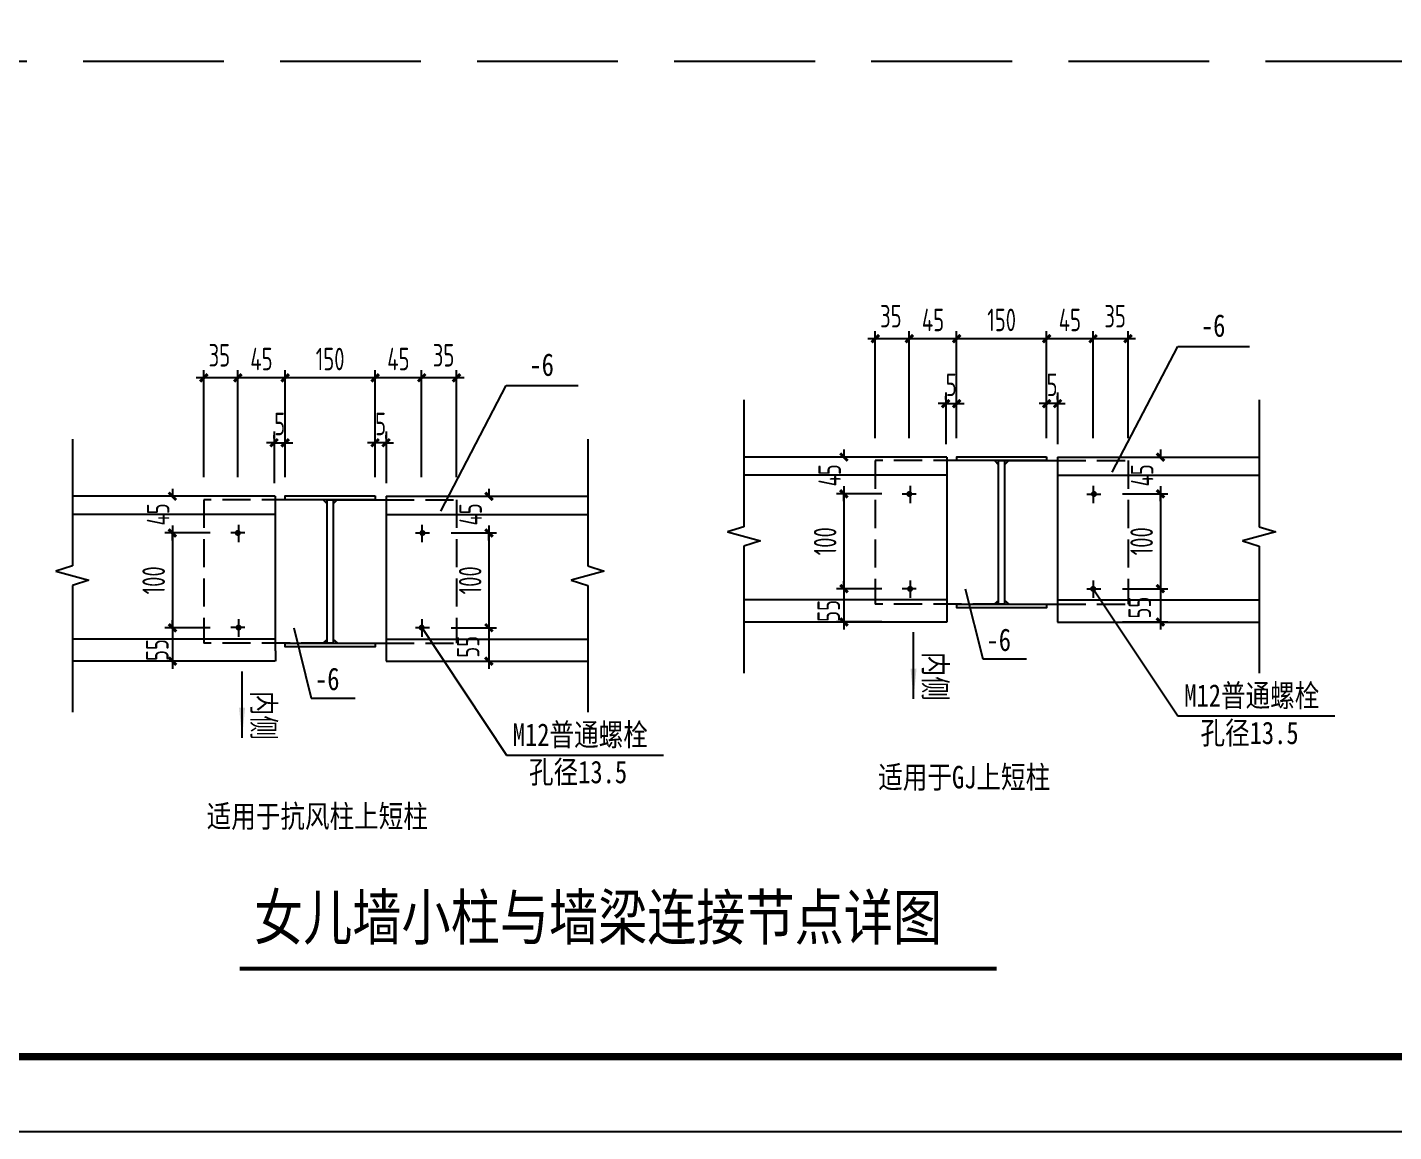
# Model space of a CAD drawing. Header units: millimetres. Extents: x 6950065 to 7140129, y 16284814 to 19754034.
# Drawn here: x 7039092 to 7057294, y 17736100 to 17750816 of the extents above; entities that cross this region are included whole.
import ezdxf

# ---------------------------------------------------------------- set-up
doc = ezdxf.new("R2010")
doc.units = ezdxf.units.MM
doc.header["$LTSCALE"] = 1500
doc.header["$MEASUREMENT"] = 0
doc.linetypes.add('DASH', pattern=[0.35, 0.25, -0.1])
doc.layers.get('Defpoints').update_dxf_attribs({"color": 1})
for name, color, linetype in [('C型钢', 6, 'Continuous'), ('OTHER', 7, 'Continuous'), ('PUB_DIM', 161, 'Continuous'), ('PUB_TEXT', 7, 'Continuous'), ('TK', 4, 'Continuous'), ('图层1', 8, 'Continuous'), ('水平支撑', 4, 'Continuous'), ('综合布线', 6, 'Continuous')]:
    doc.layers.add(name, color=color, linetype=linetype)
doc.styles.add('-宋体', font='', dxfattribs={"width": 0.8})
doc.styles.add('TSSD_Dimension', font='Tssdeng.shx', dxfattribs={"width": 0.7, "bigfont": 'hztxt.shx'})
doc.styles.get('-宋体').set_extended_font_data('SimSun')
doc.dimstyles.new('TSSD_20_100', dxfattribs={"dimtxt": 300, "dimasz": 100, "dimexe": 100, "dimexo": 250, "dimgap": 100, "dimtad": 1, "dimdec": 0, "dimlfac": 0.2, "dimzin": 0, "dimdsep": 46, "dimtxsty": 'TSSD_Dimension', "dimblk": 'ARCHTICK', "dimcen": 0, "dimdle": 100, "dimclrt": 7, "dimadec": 0, "dimazin": 0, "dimtfac": 1, "dimtdec": 0, "dimtix": 1, "dimtmove": 2, "dimatfit": 3, "dimfxl": 0, "dimtolj": 1, "dimtzin": 0, "dimarcsym": 0})

# ---------------------------------------------------------------- blocks, each defined once
blk = doc.blocks.new('_ArchTick')
at = {"color": 0, "linetype": 'ByBlock', "const_width": 0.4}
blk.add_lwpolyline([(-0.5, -0.5), (0.5, 0.5)], dxfattribs=at)
blk = doc.blocks.new('*D1040')
at = {"layer": 'Defpoints', "color": 0}
for p in [(7052670, 17746667), (7052670, 17745093), (7053290, 17745093)]:
    blk.add_point(p, dxfattribs=at)
at = {"layer": 'PUB_DIM', "color": 0, "lineweight": -2}
for p, q in [((7052670, 17745343), (7052670, 17746767)), ((7053290, 17745343), (7053290, 17746767)), ((7053390, 17746667), (7052570, 17746667))]:
    blk.add_line(p, q, dxfattribs=at)
at = {"layer": 'PUB_DIM', "color": 0, "lineweight": -2, "xscale": 100, "yscale": 100, "zscale": 100, "rotation": 180}
blk.add_blockref('_ArchTick', (7052670, 17746667), dxfattribs=at)
at = {"layer": 'PUB_DIM', "color": 0, "lineweight": -2, "xscale": 100, "yscale": 100, "zscale": 100}
blk.add_blockref('_ArchTick', (7053290, 17746667), dxfattribs=at)
at = {"layer": 'PUB_DIM', "color": 7, "insert": (7052980, 17746917), "char_height": 300, "attachment_point": 5, "style": 'TSSD_Dimension'}
blk.add_mtext('\\A1;45', dxfattribs=at)
blk = doc.blocks.new('*D1041')
at = {"layer": 'Defpoints', "color": 0}
for p in [(7053290, 17746667), (7053290, 17745093), (7053755, 17745093)]:
    blk.add_point(p, dxfattribs=at)
at = {"layer": 'PUB_DIM', "color": 0, "lineweight": -2}
for p, q in [((7053290, 17745343), (7053290, 17746767)), ((7053755, 17745343), (7053755, 17746767)), ((7053855, 17746667), (7053190, 17746667))]:
    blk.add_line(p, q, dxfattribs=at)
at = {"layer": 'PUB_DIM', "color": 0, "lineweight": -2, "xscale": 100, "yscale": 100, "zscale": 100, "rotation": 180}
blk.add_blockref('_ArchTick', (7053290, 17746667), dxfattribs=at)
at = {"layer": 'PUB_DIM', "color": 0, "lineweight": -2, "xscale": 100, "yscale": 100, "zscale": 100}
blk.add_blockref('_ArchTick', (7053755, 17746667), dxfattribs=at)
at = {"layer": 'PUB_DIM', "color": 7, "insert": (7053583, 17746967), "char_height": 300, "attachment_point": 5, "style": 'TSSD_Dimension'}
blk.add_mtext('\\A1;35', dxfattribs=at)
blk = doc.blocks.new('*D1042')
at = {"layer": 'Defpoints', "color": 0}
for p in [(7050387, 17746667), (7050387, 17745093), (7050841, 17745093)]:
    blk.add_point(p, dxfattribs=at)
at = {"layer": 'PUB_DIM', "color": 0, "lineweight": -2}
for p, q in [((7050387, 17745343), (7050387, 17746767)), ((7050841, 17745343), (7050841, 17746767)), ((7050941, 17746667), (7050287, 17746667))]:
    blk.add_line(p, q, dxfattribs=at)
at = {"layer": 'PUB_DIM', "color": 0, "lineweight": -2, "xscale": 100, "yscale": 100, "zscale": 100}
for p, rotation in [((7050387, 17746667), 179.9999999981185), ((7050841, 17746667), 359.9999999981185)]:
    blk.add_blockref('_ArchTick', p, dxfattribs=dict(at, rotation=rotation))
at = {"layer": 'PUB_DIM', "color": 7, "insert": (7050595, 17746967), "char_height": 300, "attachment_point": 5, "rotation": 360, "style": 'TSSD_Dimension'}
blk.add_mtext('\\A1;35', dxfattribs=at)
blk = doc.blocks.new('*D1043')
at = {"layer": 'Defpoints', "color": 0}
for p in [(7050841, 17746667), (7050841, 17745093), (7051472, 17745093)]:
    blk.add_point(p, dxfattribs=at)
at = {"layer": 'PUB_DIM', "color": 0, "lineweight": -2}
for p, q in [((7050841, 17745343), (7050841, 17746767)), ((7051472, 17745343), (7051472, 17746767)), ((7051572, 17746667), (7050741, 17746667))]:
    blk.add_line(p, q, dxfattribs=at)
at = {"layer": 'PUB_DIM', "color": 0, "lineweight": -2, "xscale": 100, "yscale": 100, "zscale": 100}
for p, rotation in [((7050841, 17746667), 180.0000000013527), ((7051472, 17746667), 1.352677969634897e-09)]:
    blk.add_blockref('_ArchTick', p, dxfattribs=dict(at, rotation=rotation))
at = {"layer": 'PUB_DIM', "color": 7, "insert": (7051157, 17746917), "char_height": 300, "attachment_point": 5, "rotation": 0, "style": 'TSSD_Dimension'}
blk.add_mtext('\\A1;45', dxfattribs=at)
blk = doc.blocks.new('*D1044')
at = {"layer": 'Defpoints', "color": 0}
for p in [(7051472, 17746667), (7051472, 17745093), (7052670, 17745093)]:
    blk.add_point(p, dxfattribs=at)
at = {"layer": 'PUB_DIM', "color": 0, "lineweight": -2}
for p, q in [((7051472, 17745343), (7051472, 17746767)), ((7052670, 17745343), (7052670, 17746767)), ((7052770, 17746667), (7051372, 17746667))]:
    blk.add_line(p, q, dxfattribs=at)
at = {"layer": 'PUB_DIM', "color": 0, "lineweight": -2, "xscale": 100, "yscale": 100, "zscale": 100}
for p, rotation in [((7051472, 17746667), 179.9999999985741), ((7052670, 17746667), 359.9999999985741)]:
    blk.add_blockref('_ArchTick', p, dxfattribs=dict(at, rotation=rotation))
at = {"layer": 'PUB_DIM', "color": 7, "insert": (7052071, 17746917), "char_height": 300, "attachment_point": 5, "rotation": 360, "style": 'TSSD_Dimension'}
blk.add_mtext('\\A1;150', dxfattribs=at)
blk = doc.blocks.new('_ARROW')
blk.add_solid([(0, 0), (-1, 0.1), (-1, -0.1)])
blk = doc.blocks.new('*D1048')
at = {"layer": 'Defpoints', "color": 0}
for p in [(7050723, 17745089), (7049970, 17744600), (7050723, 17744600)]:
    blk.add_point(p, dxfattribs=at)
at = {"layer": 'PUB_DIM', "color": 0, "lineweight": -2}
for p, q in [((7050473, 17745089), (7049870, 17745089)), ((7049970, 17745189), (7049970, 17745084)), ((7050473, 17744600), (7049870, 17744600)), ((7049970, 17744500), (7049970, 17744609))]:
    blk.add_line(p, q, dxfattribs=at)
at = {"layer": 'PUB_DIM', "color": 0, "lineweight": -2, "xscale": 100, "yscale": 100, "zscale": 100}
for p, rotation in [((7049970, 17745089), 90), ((7049970, 17744600), 270)]:
    blk.add_blockref('_ArchTick', p, dxfattribs=dict(at, rotation=rotation))
at = {"layer": 'PUB_DIM', "color": 7, "insert": (7049780, 17744846), "char_height": 300, "attachment_point": 5, "rotation": 90, "style": 'TSSD_Dimension'}
blk.add_mtext('\\A1;45', dxfattribs=at)
blk = doc.blocks.new('*D1049')
at = {"layer": 'Defpoints', "color": 0}
for p in [(7053433, 17745089), (7053433, 17744600), (7054186, 17744600)]:
    blk.add_point(p, dxfattribs=at)
at = {"layer": 'PUB_DIM', "color": 0, "lineweight": -2}
for p, q in [((7053683, 17745089), (7054286, 17745089)), ((7054186, 17745189), (7054186, 17745084)), ((7053683, 17744600), (7054286, 17744600)), ((7054186, 17744500), (7054186, 17744609))]:
    blk.add_line(p, q, dxfattribs=at)
at = {"layer": 'PUB_DIM', "color": 0, "lineweight": -2, "xscale": 100, "yscale": 100, "zscale": 100}
for p, rotation in [((7054186, 17745089), 90), ((7054186, 17744600), 270)]:
    blk.add_blockref('_ArchTick', p, dxfattribs=dict(at, rotation=rotation))
at = {"layer": 'PUB_DIM', "color": 7, "insert": (7053943, 17744846), "char_height": 300, "attachment_point": 5, "rotation": 90, "style": 'TSSD_Dimension'}
blk.add_mtext('\\A1;45', dxfattribs=at)
blk = doc.blocks.new('*D1050')
at = {"layer": 'Defpoints', "color": 0}
for p in [(7052670, 17745802), (7052670, 17745608), (7052816, 17745608)]:
    blk.add_point(p, dxfattribs=at)
at = {"layer": 'PUB_DIM', "color": 0, "lineweight": -2}
for p, q in [((7052670, 17745802), (7052570, 17745802)), ((7052670, 17745858), (7052670, 17745902)), ((7052816, 17745802), (7052670, 17745802)), ((7052816, 17745858), (7052816, 17745902)), ((7052816, 17745802), (7052916, 17745802))]:
    blk.add_line(p, q, dxfattribs=at)
at = {"layer": 'PUB_DIM', "color": 0, "lineweight": -2, "xscale": 100, "yscale": 100, "zscale": 100}
blk.add_blockref('_ArchTick', (7052670, 17745802), dxfattribs=at)
at = {"layer": 'PUB_DIM', "color": 0, "lineweight": -2, "xscale": 100, "yscale": 100, "zscale": 100, "rotation": 180}
blk.add_blockref('_ArchTick', (7052816, 17745802), dxfattribs=at)
at = {"layer": 'PUB_DIM', "color": 7, "insert": (7052743, 17746052), "char_height": 300, "attachment_point": 5, "style": 'TSSD_Dimension'}
blk.add_mtext('\\A1;5', dxfattribs=at)
blk = doc.blocks.new('*D1051')
at = {"layer": 'Defpoints', "color": 0}
for p in [(7051472, 17745802), (7051326, 17745608), (7051472, 17745608)]:
    blk.add_point(p, dxfattribs=at)
at = {"layer": 'PUB_DIM', "color": 0, "lineweight": -2}
for p, q in [((7051326, 17745802), (7051226, 17745802)), ((7051326, 17745858), (7051326, 17745902)), ((7051326, 17745802), (7051472, 17745802)), ((7051472, 17745858), (7051472, 17745902)), ((7051472, 17745802), (7051572, 17745802))]:
    blk.add_line(p, q, dxfattribs=at)
at = {"layer": 'PUB_DIM', "color": 0, "lineweight": -2, "xscale": 100, "yscale": 100, "zscale": 100}
blk.add_blockref('_ArchTick', (7051326, 17745802), dxfattribs=at)
at = {"layer": 'PUB_DIM', "color": 0, "lineweight": -2, "xscale": 100, "yscale": 100, "zscale": 100, "rotation": 180}
blk.add_blockref('_ArchTick', (7051472, 17745802), dxfattribs=at)
at = {"layer": 'PUB_DIM', "color": 7, "insert": (7051399, 17746052), "char_height": 300, "attachment_point": 5, "style": 'TSSD_Dimension'}
blk.add_mtext('\\A1;5', dxfattribs=at)
blk = doc.blocks.new('*D1052')
at = {"layer": 'Defpoints', "color": 0}
for p in [(7050723, 17743336), (7049970, 17742892), (7050723, 17742892)]:
    blk.add_point(p, dxfattribs=at)
at = {"layer": 'PUB_DIM', "color": 0, "lineweight": -2}
for p, q in [((7049970, 17743336), (7049970, 17743436)), ((7050473, 17743336), (7049870, 17743336)), ((7049970, 17743336), (7049970, 17742892)), ((7050473, 17742892), (7049870, 17742892)), ((7049970, 17742892), (7049970, 17742792))]:
    blk.add_line(p, q, dxfattribs=at)
at = {"layer": 'PUB_DIM', "color": 0, "lineweight": -2, "xscale": 100, "yscale": 100, "zscale": 100}
for p, rotation in [((7049970, 17743336), 270), ((7049970, 17742892), 90)]:
    blk.add_blockref('_ArchTick', p, dxfattribs=dict(at, rotation=rotation))
at = {"layer": 'PUB_DIM', "color": 7, "insert": (7049768, 17743040), "char_height": 300, "attachment_point": 5, "rotation": 90, "style": 'TSSD_Dimension'}
blk.add_mtext('\\A1;55', dxfattribs=at)
blk = doc.blocks.new('*D1053')
at = {"layer": 'Defpoints', "color": 0}
for p in [(7053433, 17743336), (7053433, 17742892), (7054186, 17742892)]:
    blk.add_point(p, dxfattribs=at)
at = {"layer": 'PUB_DIM', "color": 0, "lineweight": -2}
for p, q in [((7054186, 17743436), (7054186, 17742792)), ((7053683, 17743336), (7054286, 17743336)), ((7053683, 17742892), (7054286, 17742892))]:
    blk.add_line(p, q, dxfattribs=at)
at = {"layer": 'PUB_DIM', "color": 0, "lineweight": -2, "xscale": 100, "yscale": 100, "zscale": 100}
for p, rotation in [((7054186, 17743336), 90), ((7054186, 17742892), 270)]:
    blk.add_blockref('_ArchTick', p, dxfattribs=dict(at, rotation=rotation))
at = {"layer": 'PUB_DIM', "color": 7, "insert": (7053910, 17743084), "char_height": 300, "attachment_point": 5, "rotation": 90, "style": 'TSSD_Dimension'}
blk.add_mtext('\\A1;55', dxfattribs=at)
blk = doc.blocks.new('*D1054')
at = {"layer": 'Defpoints', "color": 0}
for p in [(7053433, 17744600), (7053433, 17743336), (7054186, 17743336)]:
    blk.add_point(p, dxfattribs=at)
at = {"layer": 'PUB_DIM', "color": 0, "lineweight": -2}
for p, q in [((7054186, 17744700), (7054186, 17743236)), ((7053683, 17744600), (7054286, 17744600)), ((7053683, 17743336), (7054286, 17743336))]:
    blk.add_line(p, q, dxfattribs=at)
at = {"layer": 'PUB_DIM', "color": 0, "lineweight": -2, "xscale": 100, "yscale": 100, "zscale": 100}
for p, rotation in [((7054186, 17744600), 90), ((7054186, 17743336), 270)]:
    blk.add_blockref('_ArchTick', p, dxfattribs=dict(at, rotation=rotation))
at = {"layer": 'PUB_DIM', "color": 7, "insert": (7053936, 17743968), "char_height": 300, "attachment_point": 5, "rotation": 90, "style": 'TSSD_Dimension'}
blk.add_mtext('\\A1;100', dxfattribs=at)
blk = doc.blocks.new('*D1055')
at = {"layer": 'Defpoints', "color": 0}
for p in [(7050723, 17744600), (7049970, 17743336), (7050723, 17743336)]:
    blk.add_point(p, dxfattribs=at)
at = {"layer": 'PUB_DIM', "color": 0, "lineweight": -2}
for p, q in [((7049970, 17744700), (7049970, 17743236)), ((7050473, 17744600), (7049870, 17744600)), ((7050473, 17743336), (7049870, 17743336))]:
    blk.add_line(p, q, dxfattribs=at)
at = {"layer": 'PUB_DIM', "color": 0, "lineweight": -2, "xscale": 100, "yscale": 100, "zscale": 100}
for p, rotation in [((7049970, 17744600), 90), ((7049970, 17743336), 270)]:
    blk.add_blockref('_ArchTick', p, dxfattribs=dict(at, rotation=rotation))
at = {"layer": 'PUB_DIM', "color": 7, "insert": (7049720, 17743968), "char_height": 300, "attachment_point": 5, "rotation": 90, "style": 'TSSD_Dimension'}
blk.add_mtext('\\A1;100', dxfattribs=at)
blk = doc.blocks.new('*D1059')
at = {"layer": 'Defpoints', "color": 0}
for p in [(7044488, 17744078), (7044488, 17742815), (7045241, 17742815)]:
    blk.add_point(p, dxfattribs=at)
at = {"layer": 'PUB_DIM', "color": 0, "lineweight": -2}
for p, q in [((7045241, 17744178), (7045241, 17742715)), ((7044738, 17744078), (7045341, 17744078)), ((7044738, 17742815), (7045341, 17742815))]:
    blk.add_line(p, q, dxfattribs=at)
at = {"layer": 'PUB_DIM', "color": 0, "lineweight": -2, "xscale": 100, "yscale": 100, "zscale": 100}
for p, rotation in [((7045241, 17744078), 90), ((7045241, 17742815), 270)]:
    blk.add_blockref('_ArchTick', p, dxfattribs=dict(at, rotation=rotation))
at = {"layer": 'PUB_DIM', "color": 7, "insert": (7044991, 17743447), "char_height": 300, "attachment_point": 5, "rotation": 90, "style": 'TSSD_Dimension'}
blk.add_mtext('\\A1;100', dxfattribs=at)
blk = doc.blocks.new('*D1060')
at = {"layer": 'Defpoints', "color": 0}
for p in [(7044488, 17742815), (7044488, 17742370), (7045241, 17742370)]:
    blk.add_point(p, dxfattribs=at)
at = {"layer": 'PUB_DIM', "color": 0, "lineweight": -2}
for p, q in [((7045241, 17742915), (7045241, 17742270)), ((7044738, 17742815), (7045341, 17742815)), ((7044738, 17742370), (7045341, 17742370))]:
    blk.add_line(p, q, dxfattribs=at)
at = {"layer": 'PUB_DIM', "color": 0, "lineweight": -2, "xscale": 100, "yscale": 100, "zscale": 100}
for p, rotation in [((7045241, 17742815), 90), ((7045241, 17742370), 270)]:
    blk.add_blockref('_ArchTick', p, dxfattribs=dict(at, rotation=rotation))
at = {"layer": 'PUB_DIM', "color": 7, "insert": (7044965, 17742562), "char_height": 300, "attachment_point": 5, "rotation": 90, "style": 'TSSD_Dimension'}
blk.add_mtext('\\A1;55', dxfattribs=at)
blk = doc.blocks.new('*D1061')
at = {"layer": 'Defpoints', "color": 0}
for p in [(7044488, 17744567), (7044488, 17744078), (7045241, 17744078)]:
    blk.add_point(p, dxfattribs=at)
at = {"layer": 'PUB_DIM', "color": 0, "lineweight": -2}
for p, q in [((7044738, 17744567), (7045341, 17744567)), ((7045241, 17744667), (7045241, 17744562)), ((7044738, 17744078), (7045341, 17744078)), ((7045241, 17743978), (7045241, 17744088))]:
    blk.add_line(p, q, dxfattribs=at)
at = {"layer": 'PUB_DIM', "color": 0, "lineweight": -2, "xscale": 100, "yscale": 100, "zscale": 100}
for p, rotation in [((7045241, 17744567), 90), ((7045241, 17744078), 270)]:
    blk.add_blockref('_ArchTick', p, dxfattribs=dict(at, rotation=rotation))
at = {"layer": 'PUB_DIM', "color": 7, "insert": (7044997, 17744325), "char_height": 300, "attachment_point": 5, "rotation": 90, "style": 'TSSD_Dimension'}
blk.add_mtext('\\A1;45', dxfattribs=at)
blk = doc.blocks.new('*D1062')
at = {"layer": 'Defpoints', "color": 0}
for p in [(7041778, 17744078), (7041025, 17742815), (7041778, 17742815)]:
    blk.add_point(p, dxfattribs=at)
at = {"layer": 'PUB_DIM', "color": 0, "lineweight": -2}
for p, q in [((7041025, 17744178), (7041025, 17742715)), ((7041528, 17744078), (7040925, 17744078)), ((7041528, 17742815), (7040925, 17742815))]:
    blk.add_line(p, q, dxfattribs=at)
at = {"layer": 'PUB_DIM', "color": 0, "lineweight": -2, "xscale": 100, "yscale": 100, "zscale": 100}
for p, rotation in [((7041025, 17744078), 90), ((7041025, 17742815), 270)]:
    blk.add_blockref('_ArchTick', p, dxfattribs=dict(at, rotation=rotation))
at = {"layer": 'PUB_DIM', "color": 7, "insert": (7040775, 17743447), "char_height": 300, "attachment_point": 5, "rotation": 90, "style": 'TSSD_Dimension'}
blk.add_mtext('\\A1;100', dxfattribs=at)
blk = doc.blocks.new('*D1063')
at = {"layer": 'Defpoints', "color": 0}
for p in [(7041778, 17742815), (7041025, 17742370), (7041778, 17742370)]:
    blk.add_point(p, dxfattribs=at)
at = {"layer": 'PUB_DIM', "color": 0, "lineweight": -2}
for p, q in [((7041025, 17742815), (7041025, 17742915)), ((7041528, 17742815), (7040925, 17742815)), ((7041025, 17742815), (7041025, 17742370)), ((7041528, 17742370), (7040925, 17742370)), ((7041025, 17742370), (7041025, 17742270))]:
    blk.add_line(p, q, dxfattribs=at)
at = {"layer": 'PUB_DIM', "color": 0, "lineweight": -2, "xscale": 100, "yscale": 100, "zscale": 100}
for p, rotation in [((7041025, 17742815), 270), ((7041025, 17742370), 90)]:
    blk.add_blockref('_ArchTick', p, dxfattribs=dict(at, rotation=rotation))
at = {"layer": 'PUB_DIM', "color": 7, "insert": (7040823, 17742518), "char_height": 300, "attachment_point": 5, "rotation": 90, "style": 'TSSD_Dimension'}
blk.add_mtext('\\A1;55', dxfattribs=at)
blk = doc.blocks.new('*D1064')
at = {"layer": 'Defpoints', "color": 0}
for p in [(7041778, 17744567), (7041025, 17744078), (7041778, 17744078)]:
    blk.add_point(p, dxfattribs=at)
at = {"layer": 'PUB_DIM', "color": 0, "lineweight": -2}
for p, q in [((7041528, 17744567), (7040925, 17744567)), ((7041025, 17744667), (7041025, 17744562)), ((7041528, 17744078), (7040925, 17744078)), ((7041025, 17743978), (7041025, 17744088))]:
    blk.add_line(p, q, dxfattribs=at)
at = {"layer": 'PUB_DIM', "color": 0, "lineweight": -2, "xscale": 100, "yscale": 100, "zscale": 100}
for p, rotation in [((7041025, 17744567), 90), ((7041025, 17744078), 270)]:
    blk.add_blockref('_ArchTick', p, dxfattribs=dict(at, rotation=rotation))
at = {"layer": 'PUB_DIM', "color": 7, "insert": (7040834, 17744325), "char_height": 300, "attachment_point": 5, "rotation": 90, "style": 'TSSD_Dimension'}
blk.add_mtext('\\A1;45', dxfattribs=at)
blk = doc.blocks.new('*D1065')
at = {"layer": 'Defpoints', "color": 0}
for p in [(7042527, 17746146), (7042527, 17744571), (7043725, 17744571)]:
    blk.add_point(p, dxfattribs=at)
at = {"layer": 'PUB_DIM', "color": 0, "lineweight": -2}
for p, q in [((7042527, 17744821), (7042527, 17746246)), ((7043725, 17744821), (7043725, 17746246)), ((7043825, 17746146), (7042427, 17746146))]:
    blk.add_line(p, q, dxfattribs=at)
at = {"layer": 'PUB_DIM', "color": 0, "lineweight": -2, "xscale": 100, "yscale": 100, "zscale": 100}
for p, rotation in [((7042527, 17746146), 179.999999999287), ((7043725, 17746146), 359.999999999287)]:
    blk.add_blockref('_ArchTick', p, dxfattribs=dict(at, rotation=rotation))
at = {"layer": 'PUB_DIM', "color": 7, "insert": (7043126, 17746396), "char_height": 300, "attachment_point": 5, "style": 'TSSD_Dimension'}
blk.add_mtext('\\A1;150', dxfattribs=at)
blk = doc.blocks.new('*D1066')
at = {"layer": 'Defpoints', "color": 0}
for p in [(7041896, 17746146), (7041896, 17744571), (7042527, 17744571)]:
    blk.add_point(p, dxfattribs=at)
at = {"layer": 'PUB_DIM', "color": 0, "lineweight": -2}
for p, q in [((7041896, 17744821), (7041896, 17746246)), ((7042527, 17744821), (7042527, 17746246)), ((7042627, 17746146), (7041796, 17746146))]:
    blk.add_line(p, q, dxfattribs=at)
at = {"layer": 'PUB_DIM', "color": 0, "lineweight": -2, "xscale": 100, "yscale": 100, "zscale": 100, "rotation": 180}
blk.add_blockref('_ArchTick', (7041896, 17746146), dxfattribs=at)
at = {"layer": 'PUB_DIM', "color": 0, "lineweight": -2, "xscale": 100, "yscale": 100, "zscale": 100}
blk.add_blockref('_ArchTick', (7042527, 17746146), dxfattribs=at)
at = {"layer": 'PUB_DIM', "color": 7, "insert": (7042211, 17746396), "char_height": 300, "attachment_point": 5, "style": 'TSSD_Dimension'}
blk.add_mtext('\\A1;45', dxfattribs=at)
blk = doc.blocks.new('*D1067')
at = {"layer": 'Defpoints', "color": 0}
for p in [(7041442, 17746146), (7041442, 17744571), (7041896, 17744571)]:
    blk.add_point(p, dxfattribs=at)
at = {"layer": 'PUB_DIM', "color": 0, "lineweight": -2}
for p, q in [((7041442, 17744821), (7041442, 17746246)), ((7041896, 17744821), (7041896, 17746246)), ((7041996, 17746146), (7041342, 17746146))]:
    blk.add_line(p, q, dxfattribs=at)
at = {"layer": 'PUB_DIM', "color": 0, "lineweight": -2, "xscale": 100, "yscale": 100, "zscale": 100, "rotation": 180}
blk.add_blockref('_ArchTick', (7041442, 17746146), dxfattribs=at)
at = {"layer": 'PUB_DIM', "color": 0, "lineweight": -2, "xscale": 100, "yscale": 100, "zscale": 100}
blk.add_blockref('_ArchTick', (7041896, 17746146), dxfattribs=at)
at = {"layer": 'PUB_DIM', "color": 7, "insert": (7041650, 17746446), "char_height": 300, "attachment_point": 5, "style": 'TSSD_Dimension'}
blk.add_mtext('\\A1;35', dxfattribs=at)
blk = doc.blocks.new('*D1068')
at = {"layer": 'Defpoints', "color": 0}
for p in [(7044345, 17746146), (7044345, 17744571), (7044809, 17744571)]:
    blk.add_point(p, dxfattribs=at)
at = {"layer": 'PUB_DIM', "color": 0, "lineweight": -2}
for p, q in [((7044345, 17744821), (7044345, 17746246)), ((7044809, 17744821), (7044809, 17746246)), ((7044909, 17746146), (7044245, 17746146))]:
    blk.add_line(p, q, dxfattribs=at)
at = {"layer": 'PUB_DIM', "color": 0, "lineweight": -2, "xscale": 100, "yscale": 100, "zscale": 100}
for p, rotation in [((7044345, 17746146), 180.0000000018392), ((7044809, 17746146), 1.839248753299216e-09)]:
    blk.add_blockref('_ArchTick', p, dxfattribs=dict(at, rotation=rotation))
at = {"layer": 'PUB_DIM', "color": 7, "insert": (7044637, 17746446), "char_height": 300, "attachment_point": 5, "rotation": 0, "style": 'TSSD_Dimension'}
blk.add_mtext('\\A1;35', dxfattribs=at)
blk = doc.blocks.new('*D1069')
at = {"layer": 'Defpoints', "color": 0}
for p in [(7043725, 17746146), (7043725, 17744571), (7044345, 17744571)]:
    blk.add_point(p, dxfattribs=at)
at = {"layer": 'PUB_DIM', "color": 0, "lineweight": -2}
for p, q in [((7043725, 17744821), (7043725, 17746246)), ((7044345, 17744821), (7044345, 17746246)), ((7044445, 17746146), (7043625, 17746146))]:
    blk.add_line(p, q, dxfattribs=at)
at = {"layer": 'PUB_DIM', "color": 0, "lineweight": -2, "xscale": 100, "yscale": 100, "zscale": 100}
for p, rotation in [((7043725, 17746146), 179.9999999986246), ((7044345, 17746146), 359.9999999986247)]:
    blk.add_blockref('_ArchTick', p, dxfattribs=dict(at, rotation=rotation))
at = {"layer": 'PUB_DIM', "color": 7, "insert": (7044035, 17746396), "char_height": 300, "attachment_point": 5, "rotation": 360, "style": 'TSSD_Dimension'}
blk.add_mtext('\\A1;45', dxfattribs=at)
blk = doc.blocks.new('*D1070')
at = {"layer": 'Defpoints', "color": 0}
for p in [(7042527, 17745281), (7042380, 17745087), (7042527, 17745087)]:
    blk.add_point(p, dxfattribs=at)
at = {"layer": 'PUB_DIM', "color": 0, "lineweight": -2}
for p, q in [((7042380, 17745281), (7042280, 17745281)), ((7042380, 17745337), (7042380, 17745381)), ((7042380, 17745281), (7042527, 17745281)), ((7042527, 17745337), (7042527, 17745381)), ((7042527, 17745281), (7042627, 17745281))]:
    blk.add_line(p, q, dxfattribs=at)
at = {"layer": 'PUB_DIM', "color": 0, "lineweight": -2, "xscale": 100, "yscale": 100, "zscale": 100}
blk.add_blockref('_ArchTick', (7042380, 17745281), dxfattribs=at)
at = {"layer": 'PUB_DIM', "color": 0, "lineweight": -2, "xscale": 100, "yscale": 100, "zscale": 100, "rotation": 180}
blk.add_blockref('_ArchTick', (7042527, 17745281), dxfattribs=at)
at = {"layer": 'PUB_DIM', "color": 7, "insert": (7042454, 17745531), "char_height": 300, "attachment_point": 5, "style": 'TSSD_Dimension'}
blk.add_mtext('\\A1;5', dxfattribs=at)
blk = doc.blocks.new('*D1071')
at = {"layer": 'Defpoints', "color": 0}
for p in [(7043725, 17745281), (7043725, 17745087), (7043871, 17745087)]:
    blk.add_point(p, dxfattribs=at)
at = {"layer": 'PUB_DIM', "color": 0, "lineweight": -2}
for p, q in [((7043725, 17745281), (7043625, 17745281)), ((7043725, 17745337), (7043725, 17745381)), ((7043871, 17745281), (7043725, 17745281)), ((7043871, 17745337), (7043871, 17745381)), ((7043871, 17745281), (7043971, 17745281))]:
    blk.add_line(p, q, dxfattribs=at)
at = {"layer": 'PUB_DIM', "color": 0, "lineweight": -2, "xscale": 100, "yscale": 100, "zscale": 100}
blk.add_blockref('_ArchTick', (7043725, 17745281), dxfattribs=at)
at = {"layer": 'PUB_DIM', "color": 0, "lineweight": -2, "xscale": 100, "yscale": 100, "zscale": 100, "rotation": 180}
blk.add_blockref('_ArchTick', (7043871, 17745281), dxfattribs=at)
at = {"layer": 'PUB_DIM', "color": 7, "insert": (7043798, 17745531), "char_height": 300, "attachment_point": 5, "style": 'TSSD_Dimension'}
blk.add_mtext('\\A1;5', dxfattribs=at)
blk = doc.blocks.new('GeYuanFrame_76101748', base_point=(20.09, 4.53))
at = {"layer": 'TK'}
blk.add_lwpolyline([(20.09, 4.53), (20.09, 598.53), (861.09, 598.53), (861.09, 4.53)], close=True, dxfattribs=at)
at = {"layer": 'TK', "const_width": 1}
blk.add_lwpolyline([(45.09, 588.53), (851.09, 588.53), (851.09, 14.53), (45.09, 14.53)], close=True, dxfattribs=at)

msp = doc.modelspace()

# ---------------------------------------------------------------- linework, layer by layer
at = {"layer": 'OTHER'}
for p, q in [((7048637, 17745851.6), (7048637, 17744161.9)), ((7055501.7, 17745851.6), (7055501.7, 17744161.9)), ((7039691.9, 17745330.1), (7039691.9, 17743640.4)), ((7046556.7, 17745330.1), (7046556.7, 17743640.4)), ((7048637, 17744161.9), (7048417, 17744091.9)), ((7055501.7, 17744161.9), (7055721.7, 17744091.9)), ((7048417, 17744091.9), (7048857, 17743971.9)), ((7048857, 17743971.9), (7048637, 17743901.9)), ((7055721.7, 17744091.9), (7055281.7, 17743971.9)), ((7055281.7, 17743971.9), (7055501.7, 17743901.9)), ((7048637, 17743901.9), (7048637, 17742212.2)), ((7055501.7, 17743901.9), (7055501.7, 17742212.2)), ((7039691.9, 17743640.4), (7039471.9, 17743570.4)), ((7046556.7, 17743640.4), (7046776.7, 17743570.4)), ((7039471.9, 17743570.4), (7039911.9, 17743450.4)), ((7039911.9, 17743450.4), (7039691.9, 17743380.4)), ((7046776.7, 17743570.4), (7046336.7, 17743450.4)), ((7046336.7, 17743450.4), (7046556.7, 17743380.4)), ((7039691.9, 17743380.4), (7039691.9, 17741690.7)), ((7046556.7, 17743380.4), (7046556.7, 17741690.7))]:
    msp.add_line(p, q, dxfattribs=at)
at = {"layer": 'PUB_DIM'}
msp.add_line((7052816.2, 17743185.5), (7055501.7, 17743185.5), dxfattribs=at)
for points in [[(7050897.6, 17741870.2), (7050897.6, 17742754.5)], [(7041952.6, 17741348.7), (7041952.6, 17742233)]]:
    msp.add_lwpolyline(points, dxfattribs=at)
at = {"layer": '图层1'}
for p, q in [((7053543.9, 17744890.2), (7054416.1, 17746565.1)), ((7054416.1, 17746565.1), (7055373.8, 17746565.1)), ((7044598.8, 17744368.7), (7045471, 17746043.6)), ((7045471, 17746043.6), (7046428.7, 17746043.6)), ((7051585.1, 17743335), (7051818.9, 17742400.3)), ((7053290.4, 17743333.5), (7054419.9, 17741641)), ((7042640, 17742813.5), (7042873.8, 17741878.9)), ((7044345.3, 17742817.4), (7045474.8, 17741119.5)), ((7051818.9, 17742400.3), (7052403.4, 17742400.3)), ((7042873.8, 17741878.9), (7043458.3, 17741878.9)), ((7054419.9, 17741641), (7056509.4, 17741641)), ((7045474.8, 17741119.5), (7047564.4, 17741119.5))]:
    msp.add_line(p, q, dxfattribs=at)
at = {"layer": '水平支撑'}
for p, q in [((7051325.5, 17745952.1), (7051325.5, 17745263.5)), ((7052816.2, 17745952.1), (7052816.2, 17745263.5)), ((7042380.4, 17745430.7), (7042380.4, 17744742)), ((7043871.1, 17745430.7), (7043871.1, 17744742)), ((7051339.9, 17745088.8), (7048654.2, 17745088.8)), ((7051339.9, 17745088.8), (7051339.9, 17744939.6)), ((7052816.2, 17745088.8), (7052816.2, 17744939.6)), ((7052816.2, 17745088.8), (7055501.9, 17745088.8)), ((7051339.9, 17744939.6), (7051339.9, 17743027.5)), ((7051339.9, 17744939.6), (7051339.9, 17743027.5)), ((7051976.1, 17745043.3), (7052031.4, 17744986.6)), ((7052079.8, 17745043.3), (7052816.2, 17745043.3)), ((7052165.7, 17745043.3), (7052110.3, 17744986.6)), ((7052816.2, 17744939.6), (7052816.2, 17743027.5)), ((7051339.9, 17744846.5), (7048654.2, 17744846.5)), ((7050851.4, 17744707.8), (7050851.4, 17744476.1)), ((7052816.2, 17744846.5), (7055501.9, 17744846.5)), ((7053290.4, 17744707.8), (7053290.4, 17744476.1)), ((7042394.8, 17744567.3), (7039709.1, 17744567.3)), ((7042394.8, 17744567.3), (7042394.8, 17744418.2)), ((7043031, 17744521.9), (7043086.3, 17744465.2)), ((7043134.7, 17744521.9), (7043871.1, 17744521.9)), ((7043220.6, 17744521.9), (7043165.3, 17744465.2)), ((7043871.1, 17744567.3), (7046556.8, 17744567.3)), ((7043871.1, 17744567.3), (7043871.1, 17744418.2)), ((7050934.6, 17744597.3), (7050747.3, 17744597.3)), ((7050934.6, 17744597.3), (7050747.3, 17744597.3)), ((7053207.1, 17744597.3), (7053394.5, 17744597.3)), ((7042394.8, 17744418.2), (7042394.8, 17742506)), ((7042394.8, 17744418.2), (7042394.8, 17742506)), ((7043871.1, 17744418.2), (7043871.1, 17742506)), ((7042394.8, 17744325), (7039709.1, 17744325)), ((7041906.3, 17744188.6), (7041906.3, 17743956.8)), ((7043871.1, 17744325), (7046556.8, 17744325)), ((7044345.3, 17744188.6), (7044345.3, 17743956.8)), ((7041989.6, 17744078.1), (7041802.2, 17744078.1)), ((7041989.6, 17744078.1), (7041802.2, 17744078.1)), ((7044262, 17744078.1), (7044449.4, 17744078.1)), ((7050851.4, 17743444), (7050851.4, 17743212.3)), ((7053290.4, 17743444), (7053290.4, 17743212.3)), ((7050934.6, 17743333.5), (7050747.3, 17743333.5)), ((7050934.6, 17743333.5), (7050747.3, 17743333.5)), ((7053207.1, 17743333.5), (7053394.5, 17743333.5)), ((7051339.9, 17743185.5), (7048654.4, 17743185.5)), ((7052031.4, 17743180.5), (7051972.9, 17743131.2)), ((7052079.8, 17743131.2), (7052816.2, 17743131.2)), ((7052110.3, 17743180.5), (7052168.8, 17743131.2)), ((7041906.3, 17742927.9), (7041906.3, 17742696.1)), ((7044345.3, 17742927.9), (7044345.3, 17742696.1)), ((7051339.9, 17742891.9), (7048654.4, 17742891.9)), ((7051342.4, 17743027.5), (7051342.4, 17742891.9)), ((7052816.2, 17743027.5), (7052816.2, 17742891.9)), ((7052816.2, 17742891.9), (7055501.7, 17742891.9)), ((7041989.6, 17742817.4), (7041802.2, 17742817.4)), ((7041989.6, 17742817.4), (7041802.2, 17742817.4)), ((7044262, 17742817.4), (7044449.4, 17742817.4)), ((7042394.8, 17742664.1), (7039709.3, 17742664.1)), ((7043086.3, 17742659), (7043027.9, 17742609.7)), ((7043134.7, 17742609.7), (7043871.1, 17742609.7)), ((7043165.3, 17742659), (7043223.7, 17742609.7)), ((7043871.1, 17742664.1), (7046556.7, 17742664.1)), ((7042394.8, 17742370.5), (7039709.3, 17742370.5)), ((7042397.4, 17742506), (7042397.4, 17742370.5)), ((7043871.1, 17742506), (7043871.1, 17742370.5)), ((7043871.1, 17742370.5), (7046556.7, 17742370.5))]:
    msp.add_line(p, q, dxfattribs=at)
at = {"layer": '水平支撑', "linetype": 'DASH'}
for p, q in [((7052061.9, 17745043.3), (7050387.2, 17745043.3)), ((7050387.2, 17745043.3), (7050387.2, 17743131.2)), ((7052816.2, 17745043.3), (7053754.6, 17745043.3)), ((7053754.6, 17745043.3), (7053754.6, 17743131.2)), ((7041442.1, 17744521.9), (7041442.1, 17742609.7)), ((7043116.9, 17744521.9), (7041442.1, 17744521.9)), ((7043871.1, 17744521.9), (7044809.5, 17744521.9)), ((7044809.5, 17744521.9), (7044809.5, 17742609.7)), ((7052061.9, 17743131.2), (7050387.2, 17743131.2)), ((7052816.2, 17743131.2), (7053754.6, 17743131.2)), ((7043116.9, 17742609.7), (7041442.1, 17742609.7)), ((7043871.1, 17742609.7), (7044809.5, 17742609.7))]:
    msp.add_line(p, q, dxfattribs=at)
at = {"layer": '水平支撑'}
for points in [[(7052669.6, 17745092.7), (7052669.6, 17745043.3), (7051472.1, 17745043.3), (7051472.1, 17745092.7)], [(7052110.3, 17745043.3), (7052110.3, 17743131.2), (7052031.4, 17743131.2), (7052031.4, 17745043.3)], [(7043724.5, 17744571.2), (7043724.5, 17744521.9), (7042527, 17744521.9), (7042527, 17744571.2)], [(7043165.3, 17744521.9), (7043165.3, 17742609.7), (7043086.3, 17742609.7), (7043086.3, 17744521.9)], [(7052669.6, 17743131.2), (7052669.6, 17743081.8), (7051472.1, 17743081.8), (7051472.1, 17743131.2)], [(7043724.5, 17742609.7), (7043724.5, 17742560.3), (7042527, 17742560.3), (7042527, 17742609.7)]]:
    msp.add_lwpolyline(points, close=True, dxfattribs=at)
at = {"layer": '水平支撑', "const_width": 39.8}
for points in [[(7050841, 17744617.5, -1), (7050841, 17744577.2, -1)], [(7050841, 17744617.5, -1), (7050841, 17744577.2, -1)], [(7053300.8, 17744617.5, 1), (7053300.8, 17744577.2, 1)], [(7041895.9, 17744098.2, -1), (7041895.9, 17744057.9, -1)], [(7041895.9, 17744098.2, -1), (7041895.9, 17744057.9, -1)], [(7044355.7, 17744098.2, 1), (7044355.7, 17744057.9, 1)], [(7050851.4, 17743353.6, -1), (7050851.4, 17743313.4, -1)], [(7050851.4, 17743353.6, -1), (7050851.4, 17743313.4, -1)], [(7053290.4, 17743353.6, 1), (7053290.4, 17743313.4, 1)], [(7041906.3, 17742837.5, -1), (7041906.3, 17742797.2, -1)], [(7041906.3, 17742837.5, -1), (7041906.3, 17742797.2, -1)], [(7044345.3, 17742837.5, 1), (7044345.3, 17742797.2, 1)]]:
    msp.add_lwpolyline(points, format="xyb", close=True, dxfattribs=at)
at = {"layer": '水平支撑', "const_width": 50}
msp.add_lwpolyline([(7041919.5, 17738272.2), (7052006.8, 17738272.2)], dxfattribs=at)
at = {"layer": '综合布线', "linetype": 'DASH', "ltscale": 5}
msp.add_line((7003085, 17750364.4), (7076685, 17750364.4), dxfattribs=at)

# ---------------------------------------------------------------- block references
at = {"layer": 'C型钢', "color": 3, "xscale": 100, "yscale": 100, "zscale": 100}
msp.add_blockref('GeYuanFrame_76101748', (7000559.9, 17736100.1), dxfattribs=at)
at = {"layer": 'PUB_DIM', "xscale": 400, "yscale": 400, "zscale": 400, "rotation": 269.9999999997332}
for p in [(7050897.6, 17741870.2), (7041952.6, 17741348.7)]:
    msp.add_blockref('_ARROW', p, dxfattribs=at)

# ---------------------------------------------------------------- texts
at = {"layer": 'PUB_TEXT', "style": '-宋体', "width": 0.8}
for s, height, p in [('-6', 300, (7054725.4, 17746693.1)), ('-6', 300, (7045780.4, 17746171.6)), ('-6', 300, (7051869.4, 17742505.7)), ('-6', 300, (7042924.3, 17741984.2)), ('M12普通螺栓', 300, (7054503.6, 17741762.3)), ('孔径13.5', 300, (7054719.6, 17741264.7)), ('M12普通螺栓', 300, (7045558.5, 17741240.8)), ('孔径13.5', 300, (7045774.6, 17740743.2)), ('适用于GJ上短柱', 300, (7050426.6, 17740675)), ('适用于抗风柱上短柱', 300, (7041481.5, 17740153.5)), ('女儿墙小柱与墙梁连接节点详图', 600, (7042112, 17738657))]:
    msp.add_text(s, height=height, dxfattribs=at).set_placement(p)
for p in [(7051037.7, 17742495.6), (7042092.7, 17741974.2)]:
    msp.add_text('内侧', height=300, rotation=270, dxfattribs=at).set_placement(p)

# ---------------------------------------------------------------- dimensions: what is measured, and where the dimension line sits
at = {"layer": 'PUB_DIM'}
for base, p1, p2, angle, text, picture, middle in [((7050387.2, 17746667), (7050841, 17745092.7), (7050387.2, 17745092.7), 180, '35', '*D1042', (7050595.2, 17746967)), ((7053290.4, 17746667), (7053754.6, 17745092.7), (7053290.4, 17745092.7), 180, '35', '*D1041', (7053582.5, 17746967)), ((7041442.1, 17746145.5), (7041895.9, 17744571.2), (7041442.1, 17744571.2), 180, '35', '*D1067', (7041650.1, 17746445.5)), ((7044345.3, 17746145.5), (7044809.5, 17744571.2), (7044345.3, 17744571.2), 180, '35', '*D1068', (7044637.5, 17746445.5)), ((7049969.7, 17744600), (7050722.6, 17745088.8), (7050722.6, 17744600), 270, '45', '*D1048', (7049779.6, 17744846.5)), ((7054186.4, 17744600), (7053433.5, 17745088.8), (7053433.5, 17744600), 270, '45', '*D1049', (7053942.5, 17744846.5)), ((7041024.6, 17744078.5), (7041777.5, 17744567.3), (7041777.5, 17744078.5), 270, '45', '*D1064', (7040834.5, 17744325)), ((7045241.3, 17744078.5), (7044488.4, 17744567.3), (7044488.4, 17744078.5), 270, '45', '*D1061', (7044997.4, 17744325)), ((7049969.7, 17742891.9), (7050722.6, 17743336.2), (7050722.6, 17742891.9), 270, '55', '*D1052', (7049768.3, 17743039.9)), ((7054186.4, 17742891.9), (7053433.5, 17743336.2), (7053433.5, 17742891.9), 270, '55', '*D1053', (7053909.7, 17743083.7)), ((7041024.6, 17742370.5), (7041777.5, 17742814.7), (7041777.5, 17742370.5), 270, '55', '*D1063', (7040823.2, 17742518.4)), ((7045241.3, 17742370.5), (7044488.4, 17742814.7), (7044488.4, 17742370.5), 270, '55', '*D1060', (7044964.6, 17742562.2))]:
    dim = msp.add_linear_dim(base=base, p1=p1, p2=p2, angle=angle, text=text, dimstyle='TSSD_20_100', dxfattribs=at)
    dim.commit()
    dim.dimension.update_dxf_attribs({"geometry": picture, "text_midpoint": middle, "dimtype": 129})
for p1, p2, distance, text, picture, middle in [((7051472.1, 17745092.7), (7050841, 17745092.7), -1574.3, '45', '*D1043', (7051156.5, 17746917)), ((7052669.6, 17745092.7), (7051472.1, 17745092.7), -1574.3, '150', '*D1044', (7052070.9, 17746917)), ((7053290.4, 17745092.7), (7052669.6, 17745092.7), -1574.3, '45', '*D1040', (7052980, 17746917)), ((7042527, 17744571.2), (7041895.9, 17744571.2), -1574.3, '45', '*D1066', (7042211.5, 17746395.5)), ((7043724.5, 17744571.2), (7042527, 17744571.2), -1574.3, '150', '*D1065', (7043125.8, 17746395.5)), ((7044345.3, 17744571.2), (7043724.5, 17744571.2), -1574.3, '45', '*D1069', (7044034.9, 17746395.5)), ((7051325.5, 17745608.2), (7051472.1, 17745608.2), 194, '5', '*D1051', (7051398.8, 17746052.1)), ((7052816.2, 17745608.2), (7052669.6, 17745608.2), -194, '5', '*D1050', (7052742.9, 17746052.1)), ((7042380.4, 17745086.7), (7042527, 17745086.7), 194, '5', '*D1070', (7042453.7, 17745530.7)), ((7043871.1, 17745086.7), (7043724.5, 17745086.7), -194, '5', '*D1071', (7043797.8, 17745530.7)), ((7050722.6, 17744600), (7050722.6, 17743336.2), -752.9, '100', '*D1055', (7049719.7, 17743968.1)), ((7053433.5, 17744600), (7053433.5, 17743336.2), 752.9, '100', '*D1054', (7053936.4, 17743968.1)), ((7041777.5, 17744078.5), (7041777.5, 17742814.7), -752.9, '100', '*D1062', (7040774.6, 17743446.6)), ((7044488.4, 17744078.5), (7044488.4, 17742814.7), 752.9, '100', '*D1059', (7044991.3, 17743446.6))]:
    dim = msp.add_aligned_dim(p1=p1, p2=p2, distance=distance, text=text, dimstyle='TSSD_20_100', dxfattribs=at)
    dim.commit()
    dim.dimension.update_dxf_attribs({"geometry": picture, "text_midpoint": middle})

doc.saveas('drawing.dxf')
